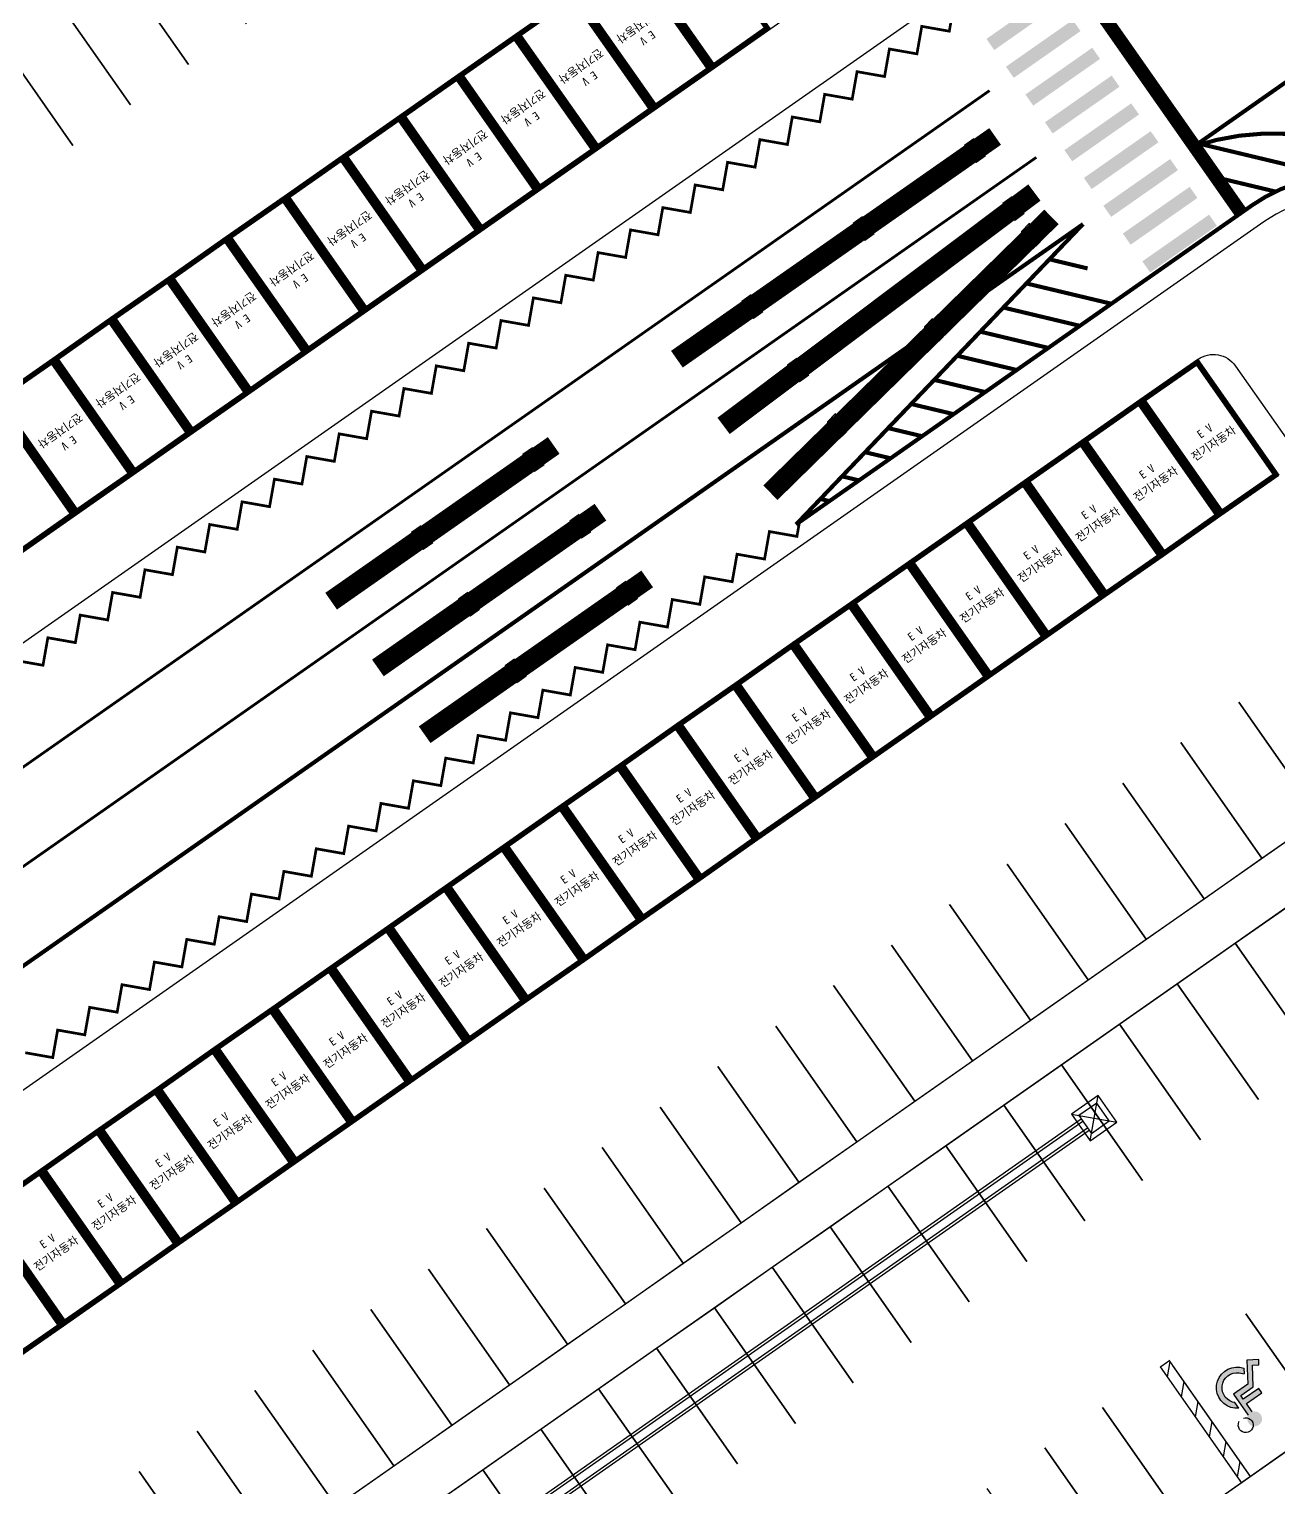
# Model space of a CAD drawing. Header units: millimetres. Extents: x 152904052 to 153933663, y 538271515 to 539240469.
# Drawn here: x 153269729 to 153315721, y 538655400 to 538709104 of the extents above; entities that cross this region are included whole.
import ezdxf
from ezdxf.enums import TextEntityAlignment as Align

# ---------------------------------------------------------------- set-up
doc = ezdxf.new("R2010")
doc.units = ezdxf.units.MM
doc.layers.add('SCHM', color=9, linetype='Continuous')
doc.styles.add('IIAC FONT', font='GulimChe.ttf')

msp = doc.modelspace()

# ---------------------------------------------------------------- hatches: boundary and pattern name
at = {"layer": 'SCHM'}
h = msp.add_hatch(color=256, dxfattribs=at)
h.dxf.hatch_style = 1
h.paths.add_polyline_path([(153304577.1, 538704205.7), (153304925.6, 538704448.9), (153304403.3, 538704541), (153304495.4, 538705063.3), (153304147.7, 538704819), (153304055.8, 538704297.6)])
h = msp.add_hatch(color=256, dxfattribs=at)
h.dxf.hatch_style = 1
h.paths.add_polyline_path([(153306006, 538702077.3), (153306348.8, 538702328.4), (153305824.6, 538702408.5), (153305904.7, 538702932.8), (153305562.7, 538702680.6), (153305482.7, 538702157.3)])
h = msp.add_hatch(color=256, dxfattribs=at)
h.dxf.hatch_style = 1
h.paths.add_polyline_path([(153300481.4, 538701337.8), (153300829.8, 538701581), (153300307.6, 538701673.1), (153300399.6, 538702195.4), (153300052, 538701951.1), (153299960, 538701429.8)])
h = msp.add_hatch(color=256, dxfattribs=at)
h.dxf.hatch_style = 1
h.paths.add_polyline_path([(153306791.1, 538701132), (153307085.1, 538701438.8), (153306554.9, 538701426.7), (153306542.8, 538701956.9), (153306249.7, 538701649.2), (153306261.8, 538701119.9)])
h = msp.add_hatch(color=256, dxfattribs=at)
h.dxf.hatch_style = 1
h.paths.add_polyline_path([(153302044.8, 538699102.2), (153302387.6, 538699353.3), (153301863.4, 538699433.4), (153301943.5, 538699957.6), (153301601.5, 538699705.5), (153301521.5, 538699182.2)])
h = msp.add_hatch(color=256, dxfattribs=at)
h.dxf.hatch_style = 1
h.paths.add_polyline_path([(153296385.6, 538698469.9), (153296734.1, 538698713.1), (153296211.8, 538698805.2), (153296303.9, 538699327.5), (153295956.2, 538699083.2), (153295864.3, 538698561.9)])
h = msp.add_hatch(color=256, dxfattribs=at)
h.dxf.hatch_style = 1
h.paths.add_polyline_path([(153303224.4, 538697631.7), (153303518.4, 538697938.5), (153302988.2, 538697926.3), (153302976.1, 538698456.5), (153302683, 538698148.8), (153302695.1, 538697619.5)])
h = msp.add_hatch(color=256, dxfattribs=at)
h.dxf.hatch_style = 1
h.paths.add_polyline_path([(153298083.6, 538696127), (153298426.4, 538696378.1), (153297902.2, 538696458.2), (153297982.3, 538696982.5), (153297640.3, 538696730.4), (153297560.3, 538696207)])
h = msp.add_hatch(color=256, dxfattribs=at)
h.dxf.hatch_style = 1
h.paths.add_polyline_path([(153299657.7, 538694131.3), (153299951.7, 538694438.1), (153299421.5, 538694425.9), (153299409.4, 538694956.1), (153299116.3, 538694648.4), (153299128.4, 538694119.2)])
h = msp.add_hatch(color=256, dxfattribs=at)
h.dxf.hatch_style = 1
h.paths.add_polyline_path([(153288330.9, 538692829.9), (153288679.3, 538693073.1), (153288157, 538693165.2), (153288249.1, 538693687.5), (153287901.4, 538693443.2), (153287809.5, 538692921.9)])
h = msp.add_hatch(color=256, dxfattribs=at)
h.dxf.hatch_style = 1
h.paths.add_polyline_path([(153290051.5, 538690372.6), (153290400, 538690615.8), (153289877.7, 538690707.9), (153289969.8, 538691230.1), (153289622.1, 538690985.9), (153289530.1, 538690464.5)])
h = msp.add_hatch(color=256, dxfattribs=at)
h.dxf.hatch_style = 1
h.paths.add_polyline_path([(153284235.1, 538689962), (153284583.5, 538690205.2), (153284061.3, 538690297.3), (153284153.4, 538690819.6), (153283805.7, 538690575.3), (153283713.7, 538690054)])
h = msp.add_hatch(color=256, dxfattribs=at)
h.dxf.hatch_style = 1
h.paths.add_polyline_path([(153291772.2, 538687915.1), (153292120.7, 538688158.3), (153291598.4, 538688250.4), (153291690.5, 538688772.7), (153291342.8, 538688528.4), (153291250.9, 538688007.1)])
h = msp.add_hatch(color=256, dxfattribs=at)
h.dxf.hatch_style = 1
h.paths.add_polyline_path([(153285955.7, 538687504.7), (153286304.2, 538687747.9), (153285781.9, 538687840), (153285874, 538688362.3), (153285526.3, 538688118), (153285434.4, 538687596.6)])
h = msp.add_hatch(color=256, dxfattribs=at)
h.dxf.hatch_style = 1
h.paths.add_polyline_path([(153287676.5, 538685047.2), (153288024.9, 538685290.4), (153287502.6, 538685382.5), (153287594.7, 538685904.8), (153287247, 538685660.5), (153287155.1, 538685139.2)])
h = msp.add_hatch(dxfattribs=at)
h.set_pattern_fill('ANSI31', color=256, scale=200, angle=35)
h.set_pattern_definition([(80, (122809884.9, 494497989), (-625.352923, 110.266593), [])])
h.paths.add_polyline_path([(153311364.9, 538659852.2), (153311692.6, 538660081.6), (153314674.9, 538655822.4), (153314347.3, 538655593)])
for points in [[(153315007.1, 538658148.7), (153315055.4, 538658095.9), (153315088.5, 538658032.4), (153315104, 538657962.6), (153315100.8, 538657891.1), (153315079.3, 538657822.8), (153315040.9, 538657762.5), (153314988.1, 538657714.1), (153314924.6, 538657681.1), (153314854.7, 538657665.6), (153314783.2, 538657668.7), (153314715, 538657690.2), (153314654.6, 538657728.7), (153314606.3, 538657781.4), (153314573.2, 538657844.9), (153314557.7, 538657914.8), (153314560.9, 538657986.3), (153314582.4, 538658054.5), (153314593.1, 538658071.4), (153314049.5, 538658847.8), (153314581.4, 538659220.3), (153314543.9, 538660106.4), (153314981, 538660125), (153314989.3, 538659930.3), (153314746.7, 538659920), (153314780.6, 538659121.9), (153314320.8, 538658800), (153314414.5, 538658666.2), (153314980.7, 538659062.7), (153315096, 538658898), (153314529.8, 538658501.5), (153314742.7, 538658197.5), (153314807, 538658211.8), (153314878.5, 538658208.7), (153314946.7, 538658187.1)], [(153314018.6, 538658557.8), (153314107.1, 538658539.4), (153314253.8, 538658329.7), (153314103.8, 538658330.8), (153313956.9, 538658361.4), (153313818.9, 538658420.3), (153313695.2, 538658505.2), (153313590.5, 538658612.8), (153313509.1, 538658738.8), (153313454.1, 538658878.4), (153313427.6, 538659026.1), (153313430.6, 538659176.1), (153313463.1, 538659322.6), (153313523.8, 538659459.8), (153313610.3, 538659582.4), (153313719.2, 538659685.6), (153313846.2, 538659765.4), (153313986.5, 538659818.6), (153314134.6, 538659843.2), (153314284.5, 538659838.3), (153314430.6, 538659803.9), (153314439.6, 538659591.3), (153314257.4, 538659634.2), (153314148.1, 538659637.9), (153314040.2, 538659619.9), (153313937.9, 538659581.1), (153313845.3, 538659523), (153313765.9, 538659447.8), (153313702.9, 538659358.4), (153313658.7, 538659258.4), (153313635, 538659151.6), (153313632.8, 538659042.2), (153313652.1, 538658934.6), (153313692.2, 538658832.8), (153313751.5, 538658741), (153313827.8, 538658662.6), (153313918, 538658600.7)]]:
    msp.add_hatch(color=256, dxfattribs=at).paths.add_polyline_path(points)

# ---------------------------------------------------------------- linework, layer by layer
for p, q in [((153308775, 538668171.1), (153309069.7, 538669842.4)), ((153308775, 538668171.1), (153309069.7, 538669842.4)), ((153267493.7, 538640303.3), (153308451.3, 538668982.1)), ((153308086.7, 538669154.1), (153309758, 538668859.4)), ((153308086.7, 538669154.1), (153309758, 538668859.4)), ((153267780.5, 538639893.7), (153308738.1, 538668572.6)), ((153314981, 538660125), (153314543.9, 538660106.4)), ((153314543.9, 538660106.4), (153314581.4, 538659220.3)), ((153314989.3, 538659930.3), (153314981, 538660125)), ((153313523.8, 538659459.8), (153313610.3, 538659582.4)), ((153313610.3, 538659582.4), (153313719.2, 538659685.6)), ((153313719.2, 538659685.6), (153313846.2, 538659765.4)), ((153313765.9, 538659447.8), (153313845.3, 538659523)), ((153313845.3, 538659523), (153313937.9, 538659581.1)), ((153313846.2, 538659765.4), (153313986.5, 538659818.6)), ((153313937.9, 538659581.1), (153314040.2, 538659619.9)), ((153313986.5, 538659818.6), (153314134.6, 538659843.2)), ((153314040.2, 538659619.9), (153314148.1, 538659637.9)), ((153314134.6, 538659843.2), (153314284.5, 538659838.3)), ((153314148.1, 538659637.9), (153314257.4, 538659634.2)), ((153314257.4, 538659634.2), (153314439.6, 538659591.3)), ((153314284.5, 538659838.3), (153314430.6, 538659803.9)), ((153314430.6, 538659803.9), (153314439.6, 538659591.3)), ((153314746.7, 538659920), (153314989.3, 538659930.3)), ((153314780.6, 538659121.9), (153314746.7, 538659920)), ((153313427.6, 538659026.1), (153313430.6, 538659176.1)), ((153313454.1, 538658878.4), (153313427.6, 538659026.1)), ((153313430.6, 538659176.1), (153313463.1, 538659322.6)), ((153313463.1, 538659322.6), (153313523.8, 538659459.8)), ((153313632.8, 538659042.2), (153313635, 538659151.6)), ((153313652.1, 538658934.6), (153313632.8, 538659042.2)), ((153313635, 538659151.6), (153313658.7, 538659258.4)), ((153313658.7, 538659258.4), (153313702.9, 538659358.4)), ((153313702.9, 538659358.4), (153313765.9, 538659447.8)), ((153314581.4, 538659220.3), (153314049.5, 538658847.8)), ((153314320.8, 538658800), (153314780.6, 538659121.9)), ((153314980.7, 538659062.7), (153314414.5, 538658666.2)), ((153315096, 538658898), (153314980.7, 538659062.7)), ((153313509.1, 538658738.8), (153313454.1, 538658878.4)), ((153313590.5, 538658612.8), (153313509.1, 538658738.8)), ((153313695.2, 538658505.2), (153313590.5, 538658612.8)), ((153313692.2, 538658832.8), (153313652.1, 538658934.6)), ((153313751.5, 538658741), (153313692.2, 538658832.8)), ((153313818.9, 538658420.3), (153313695.2, 538658505.2)), ((153313827.8, 538658662.6), (153313751.5, 538658741)), ((153313956.9, 538658361.4), (153313818.9, 538658420.3)), ((153313918, 538658600.7), (153313827.8, 538658662.6)), ((153314018.6, 538658557.8), (153313918, 538658600.7)), ((153314107.1, 538658539.4), (153314018.6, 538658557.8)), ((153314049.5, 538658847.8), (153314593.1, 538658071.4)), ((153314253.8, 538658329.7), (153314107.1, 538658539.4)), ((153314414.5, 538658666.2), (153314320.8, 538658800)), ((153314529.8, 538658501.5), (153315096, 538658898)), ((153314742.7, 538658197.5), (153314529.8, 538658501.5)), ((153314103.8, 538658330.8), (153313956.9, 538658361.4)), ((153314253.8, 538658329.7), (153314103.8, 538658330.8)), ((153314415, 538657968.1), (153314479.3, 538657982.4)), ((153314479.3, 538657982.4), (153314550.8, 538657979.2)), ((153314550.8, 538657979.2), (153314619.1, 538657957.7)), ((153314619.1, 538657957.7), (153314679.4, 538657919.3)), ((153314679.4, 538657919.3), (153314727.8, 538657866.5)), ((153314230.1, 538657685.4), (153314233.2, 538657756.9)), ((153314245.6, 538657615.5), (153314230.1, 538657685.4)), ((153314233.2, 538657756.9), (153314254.7, 538657825.1)), ((153314278.6, 538657552), (153314245.6, 538657615.5)), ((153314254.7, 538657825.1), (153314265.5, 538657842)), ((153314327, 538657499.2), (153314278.6, 538657552)), ((153314387.3, 538657460.8), (153314327, 538657499.2)), ((153314455.6, 538657439.3), (153314387.3, 538657460.8)), ((153314527.1, 538657436.1), (153314455.6, 538657439.3)), ((153314597, 538657451.6), (153314527.1, 538657436.1)), ((153314660.4, 538657484.7), (153314597, 538657451.6)), ((153314713.2, 538657533), (153314660.4, 538657484.7)), ((153314751.7, 538657593.4), (153314713.2, 538657533)), ((153314727.8, 538657866.5), (153314760.8, 538657803)), ((153314773.2, 538657661.6), (153314751.7, 538657593.4)), ((153314760.8, 538657803), (153314776.3, 538657733.1)), ((153314776.3, 538657733.1), (153314773.2, 538657661.6))]:
    msp.add_line(p, q, dxfattribs=at)
at = {"layer": 'SCHM', "ltscale": 10}
for p, q in [((153267551, 538640221.4), (153308508.6, 538668900.2)), ((153267723.1, 538639975.6), (153308680.7, 538668654.5))]:
    msp.add_line(p, q, dxfattribs=at)
at = {"layer": 'SCHM', "ltscale": 0.0008}
for points in [[(153180355.7, 538630503.8), (153179654.9, 538631504.7, -1), (153181907.5, 538633082.1), (153182600.5, 538632092.5, 0.4142136), (153186157.1, 538631510.3), (153305852, 538715321.6, 0.4142136), (153306465.9, 538718803.4), (153305706, 538719888.8, -1), (153307958.6, 538721466.1), (153308718.6, 538720380.7, -0.4142136), (153307429.3, 538713068.9), (153187671.8, 538629213.8, -0.4093917), (153180354, 538630506.2, 0.4093917)], [(153195346.6, 538614750.2), (153312736.1, 538696947.1, -0.4142133), (153314128.8, 538696701.6), (153316537.8, 538693261.2), (153324033, 538698509.4), (153322484.5, 538700721.1, 0.4142133), (153315172.6, 538702010.3), (153195352.2, 538618111.3, 0.2378563), (153190634.8, 538609097.1, 1.3233715), (153194352, 538610091.8, -0.3933862), (153195353.2, 538614754.9)]]:
    msp.add_lwpolyline(points, format="xyb", dxfattribs=at)
at = {"layer": 'SCHM'}
for points in [[(153275590.6, 538707805), (153272608, 538712064.6), (153274737.8, 538713555.9), (153277720.4, 538709296.3)], [(153291892.8, 538711895.2), (153294875.4, 538707635.6), (153297005.2, 538709126.9), (153294022.6, 538713386.5)], [(153273460.8, 538706313.7), (153270478.2, 538710573.3), (153272608, 538712064.6), (153275590.6, 538707805)], [(153289763, 538710403.9), (153292745.6, 538706144.3), (153294875.4, 538707635.6), (153291892.8, 538711895.2)], [(153271331, 538704822.4), (153268348.4, 538709082), (153270478.2, 538710573.3), (153273460.8, 538706313.7)], [(153287633.2, 538708912.6), (153290615.8, 538704653), (153292745.6, 538706144.3), (153289763, 538710403.9)], [(153269201.2, 538703331.1), (153266218.6, 538707590.7), (153268348.4, 538709082), (153271331, 538704822.4)], [(153285503.4, 538707421.3), (153288486, 538703161.7), (153290615.8, 538704653), (153287633.2, 538708912.6)], [(153283373.6, 538705930), (153286356.2, 538701670.4), (153288486, 538703161.7), (153285503.4, 538707421.3)], [(153281243.8, 538704438.7), (153284226.4, 538700179.1), (153286356.2, 538701670.4), (153283373.6, 538705930)], [(153279114, 538702947.4), (153282096.6, 538698687.8), (153284226.4, 538700179.1), (153281243.8, 538704438.7)], [(153276984.2, 538701456.1), (153279966.8, 538697196.5), (153282096.6, 538698687.8), (153279114, 538702947.4)], [(153274854.4, 538699964.8), (153277837, 538695705.2), (153279966.8, 538697196.5), (153276984.2, 538701456.1)], [(153272724.6, 538698473.5), (153275707.2, 538694213.9), (153277837, 538695705.2), (153274854.4, 538699964.8)], [(153270594.8, 538696982.2), (153273577.4, 538692722.6), (153275707.2, 538694213.9), (153272724.6, 538698473.5)], [(153268465, 538695490.9), (153271447.6, 538691231.3), (153273577.4, 538692722.6), (153270594.8, 538696982.2)], [(153313588.9, 538691196.3), (153310606.3, 538695455.8), (153312736.1, 538696947.1), (153315718.7, 538692687.6)], [(153266335.2, 538693999.6), (153269317.8, 538689740), (153271447.6, 538691231.3), (153268465, 538695490.9)], [(153311459.1, 538689705), (153308476.5, 538693964.5), (153310606.3, 538695455.8), (153313588.9, 538691196.3)], [(153309329.3, 538688213.7), (153306346.7, 538692473.2), (153308476.5, 538693964.5), (153311459.1, 538689705)], [(153307199.5, 538686722.4), (153304216.9, 538690981.9), (153306346.7, 538692473.2), (153309329.3, 538688213.7)], [(153305069.7, 538685231.1), (153302087.1, 538689490.6), (153304216.9, 538690981.9), (153307199.5, 538686722.4)], [(153302939.9, 538683739.8), (153299957.3, 538687999.4), (153302087.1, 538689490.6), (153305069.7, 538685231.1)], [(153300810.1, 538682248.5), (153297827.5, 538686508.1), (153299957.3, 538687999.4), (153302939.9, 538683739.8)], [(153298680.3, 538680757.2), (153295697.8, 538685016.8), (153297827.5, 538686508.1), (153300810.1, 538682248.5)], [(153314245.2, 538684331.3), (153317227.8, 538680071.7), (153319357.6, 538681563), (153316375, 538685822.6)], [(153296550.6, 538679265.9), (153293568, 538683525.5), (153295697.8, 538685016.8), (153298680.3, 538680757.2)], [(153312115.4, 538682840), (153315098, 538678580.4), (153317227.8, 538680071.7), (153314245.2, 538684331.3)], [(153294420.8, 538677774.6), (153291438.2, 538682034.2), (153293568, 538683525.5), (153296550.6, 538679265.9)], [(153309985.6, 538681348.7), (153312968.2, 538677089.1), (153315098, 538678580.4), (153312115.4, 538682840)], [(153292291, 538676283.3), (153289308.4, 538680542.9), (153291438.2, 538682034.2), (153294420.8, 538677774.6)], [(153307855.8, 538679857.4), (153310838.4, 538675597.8), (153312968.2, 538677089.1), (153309985.6, 538681348.7)], [(153290161.2, 538674792), (153287178.6, 538679051.6), (153289308.4, 538680542.9), (153292291, 538676283.3)], [(153305726, 538678366.1), (153308708.6, 538674106.5), (153310838.4, 538675597.8), (153307855.8, 538679857.4)], [(153288031.4, 538673300.7), (153285048.8, 538677560.3), (153287178.6, 538679051.6), (153290161.2, 538674792)], [(153303596.2, 538676874.8), (153306578.8, 538672615.2), (153308708.6, 538674106.5), (153305726, 538678366.1)], [(153285901.6, 538671809.4), (153282919, 538676069), (153285048.8, 538677560.3), (153288031.4, 538673300.7)], [(153301466.4, 538675383.5), (153304449, 538671123.9), (153306578.8, 538672615.2), (153303596.2, 538676874.8)], [(153317098, 538671191.2), (153314115.4, 538675450.8), (153316245.2, 538676942.1), (153319227.8, 538672682.5)], [(153283771.8, 538670318.1), (153280789.2, 538674577.7), (153282919, 538676069), (153285901.6, 538671809.4)], [(153299336.6, 538673892.2), (153302319.2, 538669632.6), (153304449, 538671123.9), (153301466.4, 538675383.5)], [(153314968.2, 538669699.9), (153311985.6, 538673959.5), (153314115.4, 538675450.8), (153317098, 538671191.2)], [(153281642, 538668826.8), (153278659.4, 538673086.4), (153280789.2, 538674577.7), (153283771.8, 538670318.1)], [(153297206.8, 538672400.9), (153300189.4, 538668141.3), (153302319.2, 538669632.6), (153299336.6, 538673892.2)], [(153312838.4, 538668208.6), (153309855.8, 538672468.2), (153311985.6, 538673959.5), (153314968.2, 538669699.9)], [(153279512.2, 538667335.5), (153276529.6, 538671595.1), (153278659.4, 538673086.4), (153281642, 538668826.8)], [(153295077, 538670909.6), (153298059.6, 538666650), (153300189.4, 538668141.3), (153297206.8, 538672400.9)], [(153310708.6, 538666717.3), (153307726, 538670976.9), (153309855.8, 538672468.2), (153312838.4, 538668208.6)], [(153277382.4, 538665844.2), (153274399.8, 538670103.8), (153276529.6, 538671595.1), (153279512.2, 538667335.5)], [(153292947.2, 538669418.3), (153295929.8, 538665158.7), (153298059.6, 538666650), (153295077, 538670909.6)], [(153308578.8, 538665226), (153305596.2, 538669485.6), (153307726, 538670976.9), (153310708.6, 538666717.3)], [(153275252.6, 538664352.9), (153272270, 538668612.5), (153274399.8, 538670103.8), (153277382.4, 538665844.2)], [(153290817.4, 538667927), (153293800, 538663667.4), (153295929.8, 538665158.7), (153292947.2, 538669418.3)], [(153306449, 538663734.7), (153303466.4, 538667994.3), (153305596.2, 538669485.6), (153308578.8, 538665226)], [(153273122.8, 538662861.6), (153270140.2, 538667121.2), (153272270, 538668612.5), (153275252.6, 538664352.9)], [(153288687.7, 538666435.7), (153291670.3, 538662176.1), (153293800, 538663667.4), (153290817.4, 538667927)], [(153304319.2, 538662243.4), (153301336.6, 538666503), (153303466.4, 538667994.3), (153306449, 538663734.7)], [(153270993, 538661370.3), (153268010.4, 538665629.9), (153270140.2, 538667121.2), (153273122.8, 538662861.6)], [(153302189.4, 538660752.1), (153299206.8, 538665011.7), (153301336.6, 538666503), (153304319.2, 538662243.4)], [(153286557.9, 538664944.4), (153289540.5, 538660684.8), (153291670.3, 538662176.1), (153288687.7, 538666435.7)], [(153268863.2, 538659879), (153265880.6, 538664138.6), (153268010.4, 538665629.9), (153270993, 538661370.3)], [(153284428.1, 538663453.1), (153287410.7, 538659193.5), (153289540.5, 538660684.8), (153286557.9, 538664944.4)], [(153300059.6, 538659260.8), (153297077, 538663520.4), (153299206.8, 538665011.7), (153302189.4, 538660752.1)], [(153282298.3, 538661961.8), (153285280.9, 538657702.2), (153287410.7, 538659193.5), (153284428.1, 538663453.1)], [(153297929.8, 538657769.5), (153294947.2, 538662029.1), (153297077, 538663520.4), (153300059.6, 538659260.8)], [(153317213.4, 538663703.8), (153320081.3, 538659608), (153317378.1, 538657715.2), (153314510.2, 538661811)], [(153280168.5, 538660470.5), (153283151.1, 538656210.9), (153285280.9, 538657702.2), (153282298.3, 538661961.8)], [(153295800, 538656278.2), (153292817.4, 538660537.8), (153294947.2, 538662029.1), (153297929.8, 538657769.5)], [(153314510.2, 538661811), (153317378.1, 538657715.2), (153314674.9, 538655822.4), (153311807, 538659918.2)], [(153278038.7, 538658979.2), (153281021.3, 538654719.6), (153283151.1, 538656210.9), (153280168.5, 538660470.5)], [(153293670.2, 538654786.9), (153290687.6, 538659046.5), (153292817.4, 538660537.8), (153295800, 538656278.2)], [(153309235.1, 538658360.9), (153312217.7, 538654101.3), (153314347.5, 538655592.6), (153311364.9, 538659852.2)], [(153275908.9, 538657487.9), (153278891.5, 538653228.3), (153281021.3, 538654719.6), (153278038.7, 538658979.2)], [(153291540.4, 538653295.6), (153288557.8, 538657555.2), (153290687.6, 538659046.5), (153293670.2, 538654786.9)], [(153307105.3, 538656869.6), (153310087.9, 538652610), (153312217.7, 538654101.3), (153309235.1, 538658360.9)], [(153273779.1, 538655996.6), (153276761.7, 538651737), (153278891.5, 538653228.3), (153275908.9, 538657487.9)], [(153289410.6, 538651804.3), (153286428, 538656063.9), (153288557.8, 538657555.2), (153291540.4, 538653295.6)], [(153304975.5, 538655378.3), (153307958.1, 538651118.7), (153310087.9, 538652610), (153307105.3, 538656869.6)], [(153271649.3, 538654505.3), (153274631.9, 538650245.7), (153276761.7, 538651737), (153273779.1, 538655996.6)], [(153287280.8, 538650313), (153284298.2, 538654572.6), (153286428, 538656063.9), (153289410.6, 538651804.3)]]:
    msp.add_lwpolyline(points, dxfattribs=at)
for points, const_width in [([(153294893.8, 538707740.1), (153296900.7, 538709145.3), (153294004.2, 538713282.1), (153291997.2, 538711876.8)], 150), ([(153292764, 538706248.8), (153294770.9, 538707654), (153291874.4, 538711790.8), (153289867.4, 538710385.5)], 150), ([(153290634.2, 538704757.5), (153292641.1, 538706162.7), (153289744.6, 538710299.5), (153287737.6, 538708894.2)], 150), ([(153288504.4, 538703266.2), (153290511.3, 538704671.5), (153287614.8, 538708808.2), (153285607.8, 538707402.9)], 150), ([(153286374.6, 538701774.9), (153288381.5, 538703180.2), (153285485, 538707316.9), (153283478, 538705911.6)], 150), ([(153284244.8, 538700283.6), (153286251.7, 538701688.9), (153283355.2, 538705825.6), (153281348.3, 538704420.3)], 150), ([(153282115, 538698792.3), (153284121.9, 538700197.6), (153281225.4, 538704334.3), (153279218.5, 538702929)], 150), ([(153279985.2, 538697301), (153281992.1, 538698706.3), (153279095.6, 538702843), (153277088.7, 538701437.7)], 150), ([(153277855.4, 538695809.7), (153279862.4, 538697215), (153276965.8, 538701351.7), (153274958.9, 538699946.4)], 150), ([(153275725.6, 538694318.4), (153277732.6, 538695723.7), (153274836, 538699860.4), (153272829.1, 538698455.1)], 150), ([(153273595.8, 538692827.1), (153275602.8, 538694232.4), (153272706.2, 538698369.1), (153270699.3, 538696963.8)], 150), ([(153271466, 538691335.8), (153273473, 538692741.1), (153270576.4, 538696877.8), (153268569.5, 538695472.5)], 150), ([(153312717.7, 538696842.7), (153310710.8, 538695437.4), (153313607.3, 538691300.7), (153315614.3, 538692706)], 150), ([(153269336.2, 538689844.5), (153271343.2, 538691249.8), (153268446.6, 538695386.5), (153266439.7, 538693981.2)], 150), ([(153310587.9, 538695351.4), (153308581, 538693946.1), (153311477.5, 538689809.4), (153313484.5, 538691214.7)], 150), ([(153308458.1, 538693860.1), (153306451.2, 538692454.8), (153309347.7, 538688318.1), (153311354.7, 538689723.4)], 150), ([(153306328.3, 538692368.8), (153304321.4, 538690963.5), (153307217.9, 538686826.8), (153309224.9, 538688232.1)], 150), ([(153304198.5, 538690877.5), (153302191.6, 538689472.2), (153305088.2, 538685335.5), (153307095.1, 538686740.8)], 150), ([(153302068.7, 538689386.2), (153300061.8, 538687980.9), (153302958.4, 538683844.2), (153304965.3, 538685249.5)], 150), ([(153299938.9, 538687894.9), (153297932, 538686489.6), (153300828.6, 538682352.9), (153302835.5, 538683758.2)], 150), ([(153297809.1, 538686403.6), (153295802.2, 538684998.3), (153298698.8, 538680861.6), (153300705.7, 538682266.9)], 150), ([(153295679.3, 538684912.3), (153293672.4, 538683507), (153296569, 538679370.3), (153298575.9, 538680775.6)], 150), ([(153293549.5, 538683421), (153291542.6, 538682015.7), (153294439.2, 538677879), (153296446.1, 538679284.3)], 150), ([(153291419.7, 538681929.7), (153289412.8, 538680524.4), (153292309.4, 538676387.7), (153294316.3, 538677793)], 150), ([(153289289.9, 538680438.4), (153287283, 538679033.1), (153290179.6, 538674896.4), (153292186.5, 538676301.7)], 150), ([(153287160.2, 538678947.1), (153285153.2, 538677541.8), (153288049.8, 538673405.1), (153290056.7, 538674810.4)], 150), ([(153285030.4, 538677455.8), (153283023.4, 538676050.5), (153285920, 538671913.8), (153287926.9, 538673319.1)], 150), ([(153282900.6, 538675964.5), (153280893.6, 538674559.2), (153283790.2, 538670422.5), (153285797.1, 538671827.8)], 150), ([(153280770.8, 538674473.2), (153278763.8, 538673067.9), (153281660.4, 538668931.2), (153283667.3, 538670336.5)], 150), ([(153278641, 538672981.9), (153276634, 538671576.6), (153279530.6, 538667439.9), (153281537.5, 538668845.2)], 150), ([(153276511.2, 538671490.6), (153274504.3, 538670085.3), (153277400.8, 538665948.6), (153279407.7, 538667353.9)], 150), ([(153274381.4, 538669999.3), (153272374.5, 538668594), (153275271, 538664457.3), (153277277.9, 538665862.6)], 150), ([(153272251.6, 538668508), (153270244.7, 538667102.8), (153273141.2, 538662966), (153275148.1, 538664371.3)], 150), ([(153270121.8, 538667016.7), (153268114.9, 538665611.5), (153271011.4, 538661474.7), (153273018.4, 538662880)], 150), ([(153267992, 538665525.4), (153265985.1, 538664120.2), (153268881.6, 538659983.4), (153270888.6, 538661388.7)], 150), ([(153311364.9, 538659852.2), (153311692.6, 538660081.6), (153314674.9, 538655822.4), (153314347.3, 538655593)], 50)]:
    msp.add_lwpolyline(points, close=True, dxfattribs=dict(at, const_width=const_width))
for points in [[(153294875.4, 538707635.6), (153297005.2, 538709126.9), (153294022.6, 538713386.5), (153291892.8, 538711895.2)], [(153294912.2, 538707844.5), (153296796.3, 538709163.8), (153293985.7, 538713177.6), (153292101.7, 538711858.4)], [(153292745.6, 538706144.3), (153294875.4, 538707635.6), (153291892.8, 538711895.2), (153289763, 538710403.9)], [(153292782.4, 538706353.2), (153294666.5, 538707672.5), (153291855.9, 538711686.3), (153289971.9, 538710367.1)], [(153290615.8, 538704653), (153292745.6, 538706144.3), (153289763, 538710403.9), (153287633.2, 538708912.6)], [(153290652.6, 538704861.9), (153292536.7, 538706181.2), (153289726.1, 538710195), (153287842.1, 538708875.8)], [(153288486, 538703161.7), (153290615.8, 538704653), (153287633.2, 538708912.6), (153285503.4, 538707421.3)], [(153288522.8, 538703370.6), (153290406.9, 538704689.9), (153287596.3, 538708703.7), (153285712.3, 538707384.5)], [(153286356.2, 538701670.4), (153288486, 538703161.7), (153285503.4, 538707421.3), (153283373.6, 538705930)], [(153286393, 538701879.3), (153288277.1, 538703198.6), (153285466.6, 538707212.4), (153283582.5, 538705893.2)], [(153284226.4, 538700179.1), (153286356.2, 538701670.4), (153283373.6, 538705930), (153281243.8, 538704438.7)], [(153284263.2, 538700388), (153286147.3, 538701707.3), (153283336.8, 538705721.1), (153281452.7, 538704401.9)], [(153304577.1, 538704205.7), (153304925.6, 538704448.9), (153304403.3, 538704541), (153304495.4, 538705063.3), (153304147.7, 538704819), (153304055.8, 538704297.6)], [(153282096.6, 538698687.8), (153284226.4, 538700179.1), (153281243.8, 538704438.7), (153279114, 538702947.4)], [(153282133.4, 538698896.7), (153284017.5, 538700216), (153281207, 538704229.8), (153279322.9, 538702910.6)], [(153279966.8, 538697196.5), (153282096.6, 538698687.8), (153279114, 538702947.4), (153276984.2, 538701456.1)], [(153280003.6, 538697405.4), (153281887.7, 538698724.7), (153279077.2, 538702738.5), (153277193.1, 538701419.3)], [(153306006, 538702077.3), (153306348.8, 538702328.4), (153305824.6, 538702408.5), (153305904.7, 538702932.8), (153305562.7, 538702680.6), (153305482.7, 538702157.3)], [(153300481.4, 538701337.8), (153300829.8, 538701581), (153300307.6, 538701673.1), (153300399.6, 538702195.4), (153300052, 538701951.1), (153299960, 538701429.8)], [(153306791.1, 538701132), (153307085.1, 538701438.8), (153306554.9, 538701426.7), (153306542.8, 538701956.9), (153306249.7, 538701649.2), (153306261.8, 538701119.9)], [(153277837, 538695705.2), (153279966.8, 538697196.5), (153276984.2, 538701456.1), (153274854.4, 538699964.8)], [(153277873.8, 538695914.1), (153279757.9, 538697233.4), (153276947.4, 538701247.2), (153275063.3, 538699928)], [(153275707.2, 538694213.9), (153277837, 538695705.2), (153274854.4, 538699964.8), (153272724.6, 538698473.5)], [(153275744.1, 538694422.9), (153277628.1, 538695742.1), (153274817.6, 538699755.9), (153272933.5, 538698436.7)], [(153296385.6, 538698469.9), (153296734.1, 538698713.1), (153296211.8, 538698805.2), (153296303.9, 538699327.5), (153295956.2, 538699083.2), (153295864.3, 538698561.9)], [(153273577.4, 538692722.6), (153275707.2, 538694213.9), (153272724.6, 538698473.5), (153270594.8, 538696982.2)], [(153273614.3, 538692931.6), (153275498.3, 538694250.8), (153272687.8, 538698264.6), (153270803.7, 538696945.4)], [(153303224.4, 538697631.7), (153303518.4, 538697938.5), (153302988.2, 538697926.3), (153302976.1, 538698456.5), (153302683, 538698148.8), (153302695.1, 538697619.5)], [(153271447.6, 538691231.3), (153273577.4, 538692722.6), (153270594.8, 538696982.2), (153268465, 538695490.9)], [(153271484.5, 538691440.3), (153273368.5, 538692759.5), (153270558, 538696773.3), (153268673.9, 538695454.1)], [(153298083.6, 538696127), (153298426.4, 538696378.1), (153297902.2, 538696458.2), (153297982.3, 538696982.5), (153297640.3, 538696730.4), (153297560.3, 538696207)], [(153312736.1, 538696947.1), (153310606.3, 538695455.8), (153313588.9, 538691196.3), (153315718.7, 538692687.6)], [(153312699.3, 538696738.2), (153310815.2, 538695419), (153313625.8, 538691405.2), (153315509.8, 538692724.4)], [(153269317.8, 538689740), (153271447.6, 538691231.3), (153268465, 538695490.9), (153266335.2, 538693999.6)], [(153269354.7, 538689949), (153271238.7, 538691268.2), (153268428.2, 538695282), (153266544.1, 538693962.8)], [(153299657.7, 538694131.3), (153299951.7, 538694438.1), (153299421.5, 538694425.9), (153299409.4, 538694956.1), (153299116.3, 538694648.4), (153299128.4, 538694119.2)], [(153310606.3, 538695455.8), (153308476.5, 538693964.5), (153311459.1, 538689705), (153313588.9, 538691196.3)], [(153310569.5, 538695246.9), (153308685.4, 538693927.7), (153311496, 538689913.9), (153313380, 538691233.1)], [(153308476.5, 538693964.5), (153306346.7, 538692473.2), (153309329.3, 538688213.7), (153311459.1, 538689705)], [(153288330.9, 538692829.9), (153288679.3, 538693073.1), (153288157, 538693165.2), (153288249.1, 538693687.5), (153287901.4, 538693443.2), (153287809.5, 538692921.9)], [(153308439.7, 538693755.6), (153306555.6, 538692436.4), (153309366.2, 538688422.6), (153311250.2, 538689741.8)], [(153306346.7, 538692473.2), (153304216.9, 538690981.9), (153307199.5, 538686722.4), (153309329.3, 538688213.7)], [(153306309.9, 538692264.3), (153304425.8, 538690945.1), (153307236.4, 538686931.3), (153309120.4, 538688250.5)], [(153290051.5, 538690372.6), (153290400, 538690615.8), (153289877.7, 538690707.9), (153289969.8, 538691230.1), (153289622.1, 538690985.9), (153289530.1, 538690464.5)], [(153284235.1, 538689962), (153284583.5, 538690205.2), (153284061.3, 538690297.3), (153284153.4, 538690819.6), (153283805.7, 538690575.3), (153283713.7, 538690054)], [(153304216.9, 538690981.9), (153302087.1, 538689490.6), (153305069.7, 538685231.1), (153307199.5, 538686722.4)], [(153304180.1, 538690773), (153302296, 538689453.8), (153305106.6, 538685440), (153306990.6, 538686759.2)], [(153302087.1, 538689490.6), (153299957.3, 538687999.4), (153302939.9, 538683739.8), (153305069.7, 538685231.1)], [(153302050.3, 538689281.7), (153300166.3, 538687962.5), (153302976.8, 538683948.7), (153304860.8, 538685267.9)], [(153291772.2, 538687915.1), (153292120.7, 538688158.3), (153291598.4, 538688250.4), (153291690.5, 538688772.7), (153291342.8, 538688528.4), (153291250.9, 538688007.1)], [(153285955.7, 538687504.7), (153286304.2, 538687747.9), (153285781.9, 538687840), (153285874, 538688362.3), (153285526.3, 538688118), (153285434.4, 538687596.6)], [(153299957.3, 538687999.4), (153297827.5, 538686508.1), (153300810.1, 538682248.5), (153302939.9, 538683739.8)], [(153299920.5, 538687790.4), (153298036.5, 538686471.2), (153300847, 538682457.4), (153302731, 538683776.6)], [(153297827.5, 538686508.1), (153295697.8, 538685016.8), (153298680.3, 538680757.2), (153300810.1, 538682248.5)], [(153287676.5, 538685047.2), (153288024.9, 538685290.4), (153287502.6, 538685382.5), (153287594.7, 538685904.8), (153287247, 538685660.5), (153287155.1, 538685139.2)], [(153297790.7, 538686299.1), (153295906.7, 538684979.9), (153298717.2, 538680966.1), (153300601.2, 538682285.3)], [(153295697.8, 538685016.8), (153293568, 538683525.5), (153296550.6, 538679265.9), (153298680.3, 538680757.2)], [(153295660.9, 538684807.8), (153293776.9, 538683488.6), (153296587.4, 538679474.8), (153298471.4, 538680794)], [(153293568, 538683525.5), (153291438.2, 538682034.2), (153294420.8, 538677774.6), (153296550.6, 538679265.9)], [(153293531.1, 538683316.5), (153291647.1, 538681997.3), (153294457.6, 538677983.5), (153296341.6, 538679302.7)], [(153291438.2, 538682034.2), (153289308.4, 538680542.9), (153292291, 538676283.3), (153294420.8, 538677774.6)], [(153291401.3, 538681825.2), (153289517.3, 538680506), (153292327.8, 538676492.2), (153294211.8, 538677811.4)], [(153289308.4, 538680542.9), (153287178.6, 538679051.6), (153290161.2, 538674792), (153292291, 538676283.3)], [(153289271.5, 538680333.9), (153287387.5, 538679014.7), (153290198, 538675000.9), (153292082.1, 538676320.1)], [(153287178.6, 538679051.6), (153285048.8, 538677560.3), (153288031.4, 538673300.7), (153290161.2, 538674792)], [(153287141.7, 538678842.6), (153285257.7, 538677523.4), (153288068.2, 538673509.6), (153289952.3, 538674828.8)], [(153285048.8, 538677560.3), (153282919, 538676069), (153285901.6, 538671809.4), (153288031.4, 538673300.7)], [(153285011.9, 538677351.4), (153283127.9, 538676032.1), (153285938.4, 538672018.3), (153287822.5, 538673337.5)], [(153282919, 538676069), (153280789.2, 538674577.7), (153283771.8, 538670318.1), (153285901.6, 538671809.4)], [(153282882.1, 538675860.1), (153280998.1, 538674540.8), (153283808.6, 538670527), (153285692.7, 538671846.2)], [(153280789.2, 538674577.7), (153278659.4, 538673086.4), (153281642, 538668826.8), (153283771.8, 538670318.1)], [(153280752.3, 538674368.8), (153278868.3, 538673049.5), (153281678.8, 538669035.7), (153283562.9, 538670354.9)], [(153278659.4, 538673086.4), (153276529.6, 538671595.1), (153279512.2, 538667335.5), (153281642, 538668826.8)], [(153278622.6, 538672877.5), (153276738.5, 538671558.2), (153279549, 538667544.4), (153281433.1, 538668863.6)], [(153276529.6, 538671595.1), (153274399.8, 538670103.8), (153277382.4, 538665844.2), (153279512.2, 538667335.5)], [(153276492.8, 538671386.2), (153274608.7, 538670066.9), (153277419.2, 538666053.1), (153279303.3, 538667372.3)], [(153274399.8, 538670103.8), (153272270, 538668612.5), (153275252.6, 538664352.9), (153277382.4, 538665844.2)], [(153274363, 538669894.9), (153272478.9, 538668575.6), (153275289.4, 538664561.8), (153277173.5, 538665881)], [(153308775, 538668171.1), (153309758, 538668859.4), (153309069.7, 538669842.4), (153308086.7, 538669154.1)], [(153308824.1, 538668449.7), (153309479.4, 538668908.5), (153309020.6, 538669563.9), (153308365.2, 538669105)], [(153272270, 538668612.5), (153270140.2, 538667121.2), (153273122.8, 538662861.6), (153275252.6, 538664352.9)], [(153272233.2, 538668403.6), (153270349.1, 538667084.3), (153273159.6, 538663070.5), (153275043.7, 538664389.7)], [(153270140.2, 538667121.2), (153268010.4, 538665629.9), (153270993, 538661370.3), (153273122.8, 538662861.6)], [(153270103.4, 538666912.3), (153268219.3, 538665593), (153271029.8, 538661579.2), (153272913.9, 538662898.4)], [(153268010.4, 538665629.9), (153265880.6, 538664138.6), (153268863.2, 538659879), (153270993, 538661370.3)], [(153267973.6, 538665421), (153266089.5, 538664101.7), (153268900.1, 538660087.9), (153270784.1, 538661407.1)]]:
    msp.add_lwpolyline(points, close=True, dxfattribs=at)
for points, const_width in [([(153307449.9, 538712167.7), (153314332.9, 538702337.9)], 500), ([(153312854.3, 538704872.7), (153317774.7, 538703695.8)], 150), ([(153313415.6, 538703647.9), (153315600.7, 538703125.2)], 150), ([(153314742.4, 538702624.7), (153297949.3, 538690866)], 150), ([(153297949.3, 538690866), (153308516.3, 538701927.6)], 150), ([(153307277.8, 538700631.1), (153308682.8, 538700295.1)], 150), ([(153306429.8, 538699743.4), (153309558.7, 538698995)], 150), ([(153305581.7, 538698855.7), (153308397.8, 538698182.1)], 150), ([(153304733.7, 538697967.9), (153307236.8, 538697369.2)], 150), ([(153303885.6, 538697080.2), (153306075.9, 538696556.3)], 150), ([(153303037.6, 538696192.5), (153304914.9, 538695743.4)], 150), ([(153302189.5, 538695304.7), (153303754, 538694930.5)], 150), ([(153301341.5, 538694417), (153302593.1, 538694117.6)], 150), ([(153300493.4, 538693529.2), (153301432.1, 538693304.7)], 150), ([(153299645.4, 538692641.5), (153300271.2, 538692491.8)], 150), ([(153298849.9, 538691808.8), (153299182.2, 538691729.3)], 150)]:
    msp.add_lwpolyline(points, dxfattribs=dict(at, const_width=const_width))
at = {"layer": 'SCHM', "ltscale": 0.005, "const_width": 100}
msp.add_lwpolyline([(153303771.3, 538710042.6), (153303592.7, 538709029.8), (153302580, 538709208.4), (153302401.4, 538708195.6), (153301388.6, 538708374.2), (153301210.1, 538707361.5), (153300197.3, 538707540), (153300018.7, 538706527.3), (153299005.9, 538706705.8), (153298827.4, 538705693.1), (153297814.6, 538705871.6), (153297636, 538704858.9), (153296623.2, 538705037.5), (153296444.7, 538704024.7), (153295431.9, 538704203.3), (153295253.3, 538703190.5), (153294240.5, 538703369.1), (153294062, 538702356.3), (153293049.2, 538702534.9), (153292872.8, 538701534.6), (153291860, 538701713.2), (153291681.5, 538700700.4), (153290668.7, 538700879), (153290490.1, 538699866.2), (153289477.3, 538700044.8), (153289298.8, 538699032), (153288286, 538699210.6), (153288107.4, 538698197.8), (153287094.6, 538698376.4), (153286916.1, 538697363.7), (153285903.3, 538697542.2), (153285724.7, 538696529.5), (153284712, 538696708), (153284533.4, 538695695.3), (153283520.6, 538695873.8), (153283342, 538694861.1), (153282329.3, 538695039.7), (153282150.7, 538694026.9), (153281137.9, 538694205.5), (153280959.3, 538693192.7), (153279946.6, 538693371.3), (153279768, 538692358.5), (153278755.2, 538692537.1), (153278576.6, 538691524.3), (153277563.9, 538691702.9), (153277385.3, 538690690.1), (153276372.5, 538690868.7), (153276193.9, 538689855.9), (153275181.2, 538690034.5), (153275002.6, 538689021.7), (153273989.8, 538689200.3), (153273811.2, 538688187.5), (153272798.5, 538688366.1), (153272619.9, 538687353.4), (153271607.1, 538687531.9), (153271428.5, 538686519.2), (153270415.8, 538686697.7), (153270237.2, 538685685), (153269224.4, 538685863.6)], dxfattribs=at)
at = {"layer": 'SCHM', "ltscale": 0.1, "const_width": 150}
msp.add_lwpolyline([(153326129.1, 538707284.3, 0.3202572), (153316707.8, 538707663.4), (153312612.1, 538704795.5)], format="xyb", dxfattribs=at)
at = {"layer": 'SCHM', "ltscale": 0.3}
for points, const_width in [([(153305074.9, 538706842.4), (153189800.6, 538626126.5)], 100), ([(153305280, 538705154.8), (153293566.9, 538696953.2)], 750), ([(153306795.6, 538704385), (153191501.7, 538623655.5)], 100), ([(153295285.6, 538694498.6), (153306725.3, 538703090.6)], 750), ([(153297008.3, 538692038.4), (153307354.4, 538702192.2)], 750), ([(153193188.9, 538621174.5), (153308516.3, 538701927.6)], 150), ([(153289033.7, 538693779), (153280842.1, 538688043.3)], 750), ([(153282562.8, 538685585.9), (153290754.3, 538691321.7)], 750), ([(153284283.5, 538683128.5), (153292475, 538688864.2)], 750)]:
    msp.add_lwpolyline(points, dxfattribs=dict(at, const_width=const_width))
at = {"layer": 'SCHM', "const_width": 150}
for points in [[(153323098.8, 538701151.2, 0.3409045), (153312612.1, 538704795.5)], [(153323098.8, 538701151.2, 0.4142133), (153314742.4, 538702624.7)]]:
    msp.add_lwpolyline(points, format="xyb", dxfattribs=at)
at = {"layer": 'SCHM', "ltscale": 0.0008}
for points in [[(153195044.5, 538599065.4, -1), (153197297.2, 538600642.7), (153199433.7, 538597591.4), (153325747, 538686036.9), (153323610.4, 538689088.2, -1), (153325863.1, 538690665.6), (153331283.4, 538682924.6, -1), (153329030.7, 538681347.2), (153326894.1, 538684398.6), (153200580.9, 538595953.1), (153202717.5, 538592901.7, -1), (153200464.8, 538591324.4)], [(153341837.2, 538667852.2, -1), (153339584.5, 538666274.8), (153337447.9, 538669326.2), (153211134.7, 538580880.7), (153213271.3, 538577829.3, -1), (153211018.6, 538576252), (153205598.3, 538583993, -1), (153207851, 538585570.3), (153209987.5, 538582519), (153336300.8, 538670964.5), (153334164.2, 538674015.8, -1), (153336416.9, 538675593.2)]]:
    msp.add_lwpolyline(points, format="xyb", close=True, dxfattribs=at)
at = {"layer": 'SCHM', "ltscale": 0.005}
msp.add_lwpolyline([(153298078.2, 538690956.3, 100, 100, 0), (153297985.4, 538690429.7, 100, 100, 0), (153296972.6, 538690608.3, 100, 100, 0), (153296794, 538689595.5, 100, 100, 0), (153295781.3, 538689774.1, 100, 100, 0), (153295602.7, 538688761.3, 100, 100, 0), (153294589.9, 538688939.9, 100, 100, 0), (153294411.3, 538687927.1, 100, 100, 0), (153293398.6, 538688105.7, 100, 100, 0), (153293220, 538687092.9, 100, 100, 0), (153292207.2, 538687271.5, 100, 100, 0), (153292028.6, 538686258.7, 100, 100, 0), (153291015.9, 538686437.3, 100, 100, 0), (153290837.3, 538685424.5, 100, 100, 0), (153289824.5, 538685603.1, 100, 100, 0), (153289645.9, 538684590.4, 100, 100, 0), (153288633.2, 538684768.9, 100, 100, 0), (153288454.6, 538683756.2, 100, 100, 0), (153287441.8, 538683934.7, 100, 100, 0), (153287263.2, 538682922, 100, 100, 0), (153286250.5, 538683100.6, 100, 100, 0), (153286071.9, 538682087.8, 100, 100, 0), (153285059.1, 538682266.4, 100, 100, 0), (153284880.5, 538681253.6, 100, 100, 0), (153283867.8, 538681432.2, 100, 100, 0), (153283689.2, 538680419.4, 100, 100, 0), (153282676.4, 538680598, 100, 100, 0), (153282497.8, 538679585.2, 100, 100, 0), (153281485.1, 538679763.8, 100, 100, 0), (153281306.5, 538678751, 100, 100, 0), (153280293.7, 538678929.6, 100, 100, 0), (153280115.1, 538677916.8, 100, 100, 0), (153279102.4, 538678095.4, 100, 100, 0), (153278923.8, 538677082.6, 100, 100, 0), (153277911, 538677261.2, 100, 100, 0), (153277732.4, 538676248.4, 100, 100, 0), (153276719.7, 538676427, 100, 100, 0), (153276541.1, 538675414.3, 100, 100, 0), (153275528.3, 538675592.8, 100, 100, 0), (153275349.7, 538674580.1, 100, 100, 0), (153274337, 538674758.6, 100, 100, 0), (153274158.4, 538673745.9, 100, 100, 0), (153273145.6, 538673924.4, 100, 100, 0), (153272967.1, 538672911.7, 100, 100, 0), (153271954.3, 538673090.3, 100, 100, 0), (153271775.7, 538672077.5, 100, 100, 0), (153270775.4, 538672253.9, 100, 100, 0), (153270596.8, 538671241.1, 100, 100, 0), (153269584.1, 538671419.7, 100, 100, 0)], format="xyseb", dxfattribs=at)
at = {"layer": 'SCHM'}
for points in [[(153307419.5, 538710467.8), (153304962, 538708747.1), (153307706.3, 538710058.2), (153305248.8, 538708337.5)], [(153308136.4, 538709443.9), (153305679, 538707723.2), (153308423.2, 538709034.3), (153305965.8, 538707313.6)], [(153308853.4, 538708419.9), (153306395.9, 538706699.2), (153309140.2, 538708010.4), (153306682.7, 538706289.6)], [(153309570.4, 538707396), (153307112.9, 538705675.3), (153309857.2, 538706986.4), (153307399.7, 538705265.7)], [(153310287.3, 538706372.1), (153307829.9, 538704651.3), (153310574.1, 538705962.5), (153308116.7, 538704241.8)], [(153311004.3, 538705348.1), (153308546.9, 538703627.4), (153311291.1, 538704938.5), (153308833.6, 538703217.8)], [(153311721.3, 538704324.2), (153309263.8, 538702603.5), (153312008.1, 538703914.6), (153309550.6, 538702193.9)], [(153312438.3, 538703300.2), (153309980.8, 538701579.5), (153312725, 538702890.7), (153310267.6, 538701169.9)], [(153313155.2, 538702276.3), (153310697.8, 538700555.6), (153313442, 538701866.7), (153310984.6, 538700146)]]:
    msp.add_solid(points, dxfattribs=at)

# ---------------------------------------------------------------- texts
at = {"layer": 'SCHM', "style": 'IIAC FONT'}
for s, rotation, p in [('전기자동차', 215, (153292165.4, 538709239.4)), ('E V', 215, (153292486.1, 538708781.4)), ('전기자동차', 215, (153290035.6, 538707748.1)), ('E V', 215, (153290356.3, 538707290.1)), ('전기자동차', 215, (153287905.8, 538706256.8)), ('E V', 215, (153288226.5, 538705798.8)), ('전기자동차', 215, (153285776, 538704765.5)), ('E V', 215, (153286096.7, 538704307.5)), ('전기자동차', 215, (153283646.2, 538703274.2)), ('E V', 215, (153283966.9, 538702816.2)), ('전기자동차', 215, (153281516.4, 538701782.9)), ('E V', 215, (153281837.1, 538701324.9)), ('전기자동차', 215, (153279386.6, 538700291.6)), ('E V', 215, (153279707.3, 538699833.6)), ('전기자동차', 215, (153277256.8, 538698800.3)), ('E V', 215, (153277577.5, 538698342.3)), ('전기자동차', 215, (153275127, 538697309)), ('E V', 215, (153275447.7, 538696851)), ('전기자동차', 215, (153272997.2, 538695817.7)), ('E V', 215, (153273317.9, 538695359.8)), ('전기자동차', 215, (153270867.4, 538694326.4)), ('전기자동차', 35, (153313316.3, 538693852.1)), ('E V', 35, (153312995.6, 538694310)), ('E V', 215, (153271188.1, 538693868.5)), ('전기자동차', 35, (153311186.5, 538692360.8)), ('E V', 35, (153310865.8, 538692818.7)), ('전기자동차', 35, (153309056.7, 538690869.5)), ('E V', 35, (153308736, 538691327.4)), ('E V', 35, (153306606.2, 538689836.1)), ('전기자동차', 35, (153306926.9, 538689378.2)), ('전기자동차', 35, (153304797.1, 538687886.9)), ('E V', 35, (153304476.4, 538688344.8)), ('전기자동차', 35, (153302667.3, 538686395.6)), ('E V', 35, (153302346.7, 538686853.5)), ('전기자동차', 35, (153300537.5, 538684904.3)), ('E V', 35, (153300216.9, 538685362.2)), ('전기자동차', 35, (153298407.7, 538683413)), ('E V', 35, (153298087.1, 538683870.9)), ('E V', 35, (153295957.3, 538682379.6)), ('전기자동차', 35, (153296277.9, 538681921.7)), ('전기자동차', 35, (153294148.1, 538680430.4)), ('E V', 35, (153293827.5, 538680888.3)), ('전기자동차', 35, (153292018.3, 538678939.1)), ('E V', 35, (153291697.7, 538679397)), ('전기자동차', 35, (153289888.6, 538677447.8)), ('E V', 35, (153289567.9, 538677905.7)), ('E V', 35, (153287438.1, 538676414.5)), ('전기자동차', 35, (153287758.8, 538675956.5)), ('전기자동차', 35, (153285629, 538674465.2)), ('E V', 35, (153285308.3, 538674923.2)), ('전기자동차', 35, (153283499.2, 538672973.9)), ('E V', 35, (153283178.5, 538673431.9)), ('전기자동차', 35, (153281369.4, 538671482.6)), ('E V', 35, (153281048.7, 538671940.6)), ('전기자동차', 35, (153279239.6, 538669991.3)), ('E V', 35, (153278918.9, 538670449.3)), ('E V', 35, (153276789.1, 538668958)), ('전기자동차', 35, (153277109.8, 538668500)), ('전기자동차', 35, (153274980, 538667008.7)), ('E V', 35, (153274659.3, 538667466.7)), ('전기자동차', 35, (153272850.2, 538665517.4)), ('E V', 35, (153272529.5, 538665975.4)), ('전기자동차', 35, (153270720.4, 538664026.1)), ('E V', 35, (153270399.7, 538664484.1))]:
    msp.add_text(s, height=300, rotation=rotation, dxfattribs=at).set_placement(p, align=Align.MIDDLE_CENTER)

doc.saveas('drawing.dxf')
